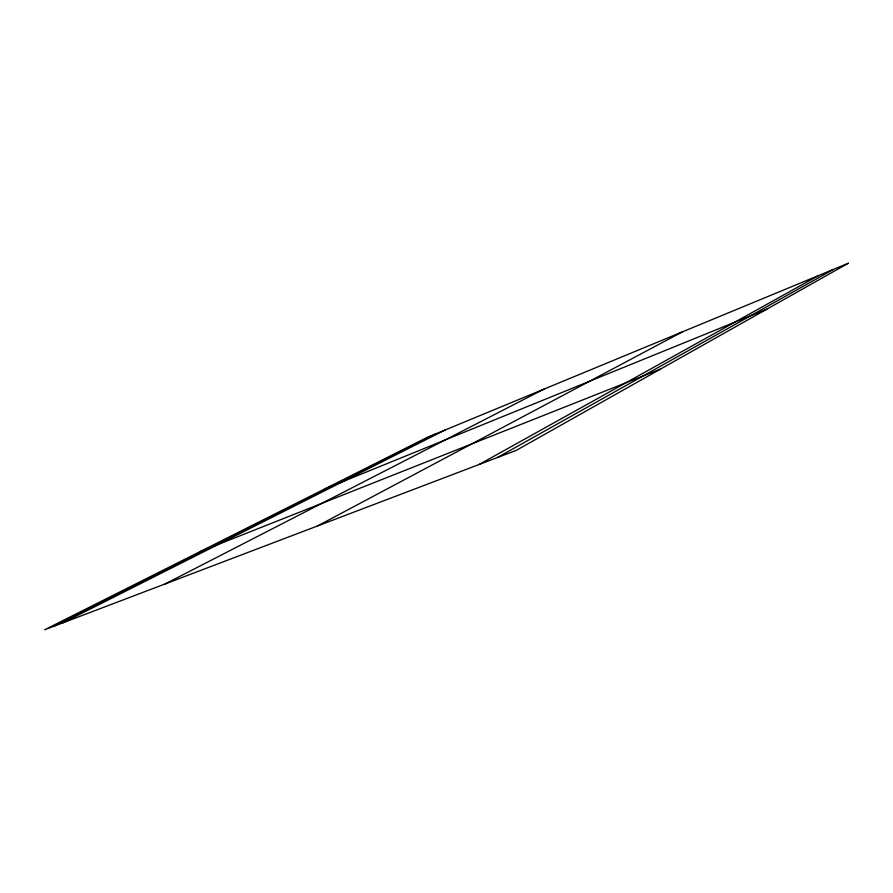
<?xml version="1.0" encoding="UTF-8"?>
<svg xmlns="http://www.w3.org/2000/svg" width="893" height="893" viewBox="0 0 893 893"><rect width="100%" height="100%" fill="white"/><g stroke="black" fill="none" stroke-linecap="round" stroke-linejoin="round"><path stroke-width="1.34" d="M497.501 457.495L833.269 269.474M479.106 464.494L818.435 275.613M317.428 525.999L682.408 331.872M165.071 583.955L544.027 389.102M53.714 626.317L435.94 433.808M62.934 622.812L445.127 430.002M324.494 489.04L766.786 309.201M199.82 551.729L660.541 369.077M848.35 263.234L516.377 450.318L44.65 629.766L426.865 437.559L848.35 263.234"/></g></svg>
